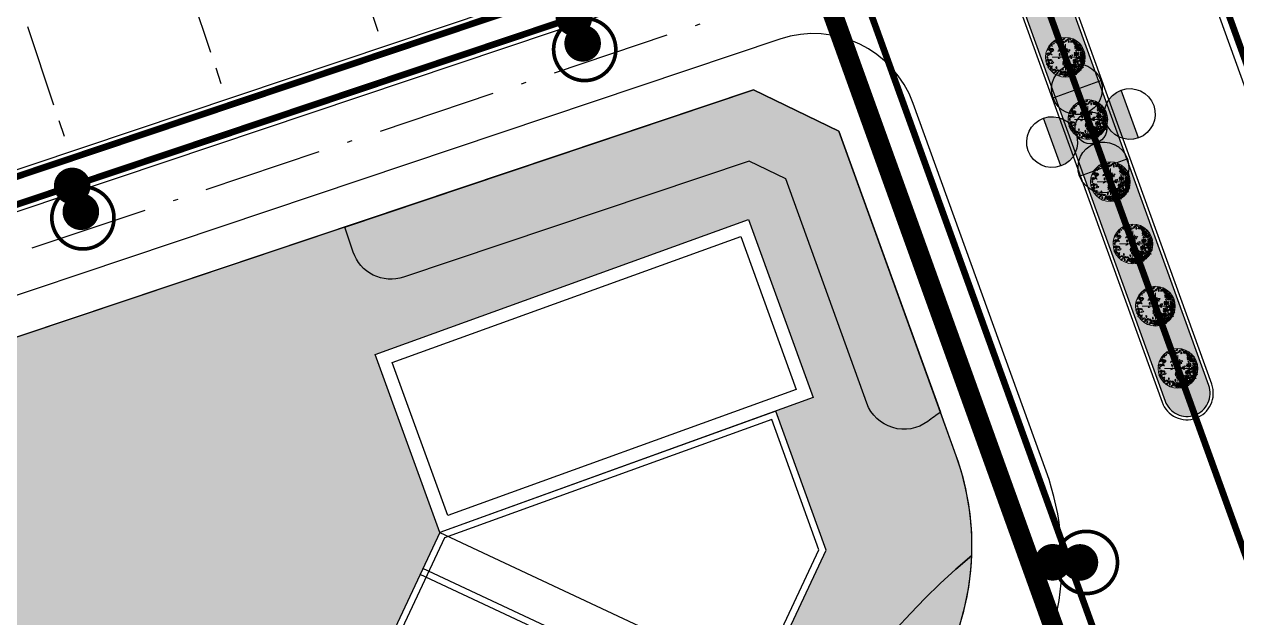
# Model space of a CAD drawing. Header units: metres. Extents: x 566107 to 571261, y 2062953 to 2068466.
# Drawn here: x 568631.7 to 568723.4, y 2066105.4 to 2066150.2 of the extents above; entities that cross this region are included whole.
import ezdxf

# ---------------------------------------------------------------- set-up
doc = ezdxf.new("R2010")
doc.units = ezdxf.units.M
for name, pattern in [('ACAD_ISO10W100', [18.5, 12, -3, 0.5, -3]), ('CENTER', [2, 1.25, -0.25, 0.25, -0.25]), ('HIDDEN', [0.375, 0.25, -0.125])]:
    doc.linetypes.add(name, pattern=pattern)
for name, color, linetype in [('bonen', 34, 'CONTINUOUS'), ('BoThamCo', 94, 'CONTINUOUS'), ('ChiaLo', 128, 'CENTER'), ('Dien', 1, 'CONTINUOUS'), ('Dien CS', 2, 'CONTINUOUS'), ('Dien SH', 6, 'CONTINUOUS'), ('hacth sdd', 8, 'CONTINUOUS'), ('hatchViaHe+LogDg', 129, 'CONTINUOUS'), ('LogDg', 7, 'CONTINUOUS'), ('nha', 20, 'CONTINUOUS'), ('RANHGIOI', 2, 'HIDDEN'), ('TimDg', 222, 'CONTINUOUS'), ('ViaHeS', 32, 'CONTINUOUS')]:
    doc.layers.add(name, color=color, linetype=linetype)
doc.layers.add('DEN CH', color=3, linetype='CONTINUOUS', lineweight=15)
doc.layers.add('ngau', color=98, linetype='CONTINUOUS', lineweight=9)
doc.styles.get("Standard").update_dxf_attribs({"font": 'VHARIALN.TTF'})
doc.linetypes.add('DD0', pattern='A,12.7,-5.08,["0,4kV",Standard,S=2.54,R=0,X=-2.54,Y=-1.27],-9.35', length=27.13)
doc.linetypes.add('DIEN22KV', pattern='A,12.7,-5.08,["22KV",Standard,S=2.54,R=0,X=-2.54,Y=-1.27],-9.08', length=26.86)
doc.linetypes.add('DIENCS_LINE', pattern='A,12.7,-5.08,["CS",Standard,S=2.54,R=0,X=-2.54,Y=-1.27],-6.35', length=24.13)
pattern_1 = [(0, (568575.3249, 2066034.0933), (0.3175, 0.3175), [0.15875, -0.47625]), (90, (568575.4043, 2066034.01393), (-0.3175, 0.3175), [0.15875, -0.47625])]

# ---------------------------------------------------------------- blocks, each defined once
blk = doc.blocks.new('cts09')
at = {"color": 240}
blk.add_wipeout([(-16.833, 51.551), (11.378, 61.754), (16.247, 48.293), (13.426, 47.272), (17.23, 36.755), (11.21, 23.913), (12.115, 23.488), (6.926, 12.418), (6.02, 12.843), (0, 0), (-19.906, -7.2), (-18.885, -10.021), (-65.904, -27.027), (-76.108, 1.185), (-19.7, 21.586), (-11.964, 38.089)], dxfattribs=at).dxf.layer = 'nha'
at = {"layer": 'nha', "color": 240}
for points in [[(11.378, 61.754), (16.247, 48.293), (-11.964, 38.089), (-16.833, 51.551)], [(-19.7, 21.586), (-29.089, 18.191), (-19.906, -7.2), (0, 0), (6.02, 12.843), (6.926, 12.418), (12.115, 23.488), (11.21, 23.913), (17.23, 36.755), (13.426, 47.272), (-11.964, 38.089), (-11.964, 38.089), (-19.7, 21.586)]]:
    blk.add_lwpolyline(points, close=True, dxfattribs=at)
at = {"layer": 'nha', "color": 10, "ltscale": 3}
for points in [[(10.778, 60.474), (14.967, 48.893), (-11.364, 39.37), (-15.553, 50.95)], [(-19.335, 21.187), (-28.449, 17.891), (-19.605, -6.559), (-0.365, 0.4), (5.78, 13.508), (6.685, 13.083), (11.45, 23.248), (10.545, 23.672), (16.689, 36.78), (13.126, 46.632), (-11.6, 37.689)]]:
    blk.add_lwpolyline(points, close=True, dxfattribs=at)
for points in [[(-11.964, 38.089), (12.483, 26.629)], [(-18.427, 24.303), (6.926, 12.418), (12.115, 23.488), (-13.238, 35.373)], [(-18.215, 24.756), (6.685, 13.083), (11.45, 23.248), (-13.45, 34.92)]]:
    blk.add_lwpolyline(points, dxfattribs=at)
blk = doc.blocks.new('ngau')
at = {"layer": 'ngau', "linetype": 'Continuous'}
for p, q in [((0, -1), (0, 1)), ((-1, 0), (1, 0))]:
    blk.add_line(p, q, dxfattribs=at)
blk.add_circle((0, 0), 1.5, dxfattribs=at)
for centre, major_axis, start_param, end_param in [((-1.113, 0.817), (0.0983, 0.0983), 5.687855, 7.236786), ((-1, 0.981), (-0.0983, 0.0983), 0.975466, 2.524397), ((-0.891, 0.909), (0.127, 0.127), 0.403084, 1.927372), ((-0.987, 1.15), (-0.127, 0.127), 1.97388, 3.498168), ((-0.807, 1.097), (-0.0983, 0.0983), 4.117059, 5.665989), ((-0.694, 1.26), (0.0983, 0.0983), 2.546262, 4.095193), ((-0.472, 1.021), (0.118, 0.118), 0.783862, 2.192432), ((-0.636, 1.215), (0.118, 0.118), 3.925455, 5.334025), ((-0.583, 1.239), (-0.0983, 0.0983), 4.117059, 5.665989), ((-0.47, 1.402), (-0.0983, 0.0983), 0.975466, 2.524397), ((-0.502, 0.889), (-0.0983, 0.0983), 4.117059, 5.665989), ((-0.388, 1.052), (0.0983, 0.0983), 2.546262, 4.095193), ((-0.413, 1.017), (0.0983, 0.0983), 5.687855, 7.236786), ((-0.299, 1.18), (-0.0983, 0.0983), 0.975466, 2.524397), ((-0.255, 1.096), (-0.118, 0.118), -0.786934, 0.621636), ((-0.419, 1.29), (-0.118, 0.118), 2.354658, 3.763228), ((-0.367, 1.313), (0.0983, 0.0983), 5.687855, 7.236786), ((-0.253, 1.477), (-0.0983, 0.0983), 0.975466, 2.524397), ((-0.196, 1.092), (-0.0983, 0.0983), 4.117059, 5.665989), ((-0.083, 1.255), (0.0983, 0.0983), 2.546262, 4.095193), ((-0.019, 1.297), (0.118, 0.118), 0.783862, 2.192432), ((-0.183, 1.491), (0.118, 0.118), 3.925455, 5.334025), ((0.13, 1.131), (0.118, 0.118), 0.783862, 2.192432), ((-0.035, 1.325), (0.118, 0.118), 3.925455, 5.334025), ((0.249, 1.246), (0.118, 0.118), 0.783862, 2.192432), ((0.085, 1.439), (0.118, 0.118), 3.925455, 5.334025), ((0.341, 1.191), (-0.0915, 0.0915), 0.066535, 1.675838), ((0.163, 1.176), (0.0915, 0.0915), 4.778924, 6.388227), ((0.282, 1.298), (0.0983, 0.0983), 5.687855, 7.236786), ((0.395, 1.461), (-0.0983, 0.0983), 0.975466, 2.524397), ((0.475, 1.074), (-0.097, 0.097), -1.534523, 0.025999), ((0.469, 1.269), (-0.097, 0.097), 1.607069, 3.167592), ((0.433, 1.15), (-0.0983, 0.0983), 4.117059, 5.665989), ((0.546, 1.314), (-0.0983, 0.0983), 0.975466, 2.524397), ((0.651, 1.277), (0.0915, 0.0915), 1.637331, 3.246634), ((0.472, 1.262), (-0.0915, 0.0915), 3.208127, 4.817431), ((0.726, 1.142), (-0.118, 0.118), -0.786934, 0.621636), ((0.562, 1.336), (-0.118, 0.118), 2.354658, 3.763228), ((0.592, 1.039), (-0.0983, 0.0983), 4.117059, 5.665989), ((0.705, 1.203), (-0.0983, 0.0983), 0.975466, 2.524397), ((0.671, 1.082), (-0.097, 0.097), -1.534523, 0.025999), ((0.665, 1.277), (0.097, 0.097), 3.177866, 4.738388), ((0.744, 0.906), (0.097, 0.097), 0.036273, 1.596796), ((0.738, 1.101), (0.097, 0.097), 3.177866, 4.738388), ((0.702, 0.982), (-0.0983, 0.0983), 4.117059, 5.665989), ((0.815, 1.146), (0.0983, 0.0983), 2.546262, 4.095193), ((0.92, 1.109), (0.0915, 0.0915), 1.637331, 3.246634), ((0.949, 0.891), (0.0915, 0.0915), 1.637331, 3.246634), ((0.741, 1.094), (0.0915, 0.0915), 4.778924, 6.388227), ((1.007, 0.909), (0.127, 0.127), 0.403084, 1.927372), ((0.911, 1.149), (-0.127, 0.127), 1.97388, 3.498168), ((0.77, 0.876), (0.0915, 0.0915), 4.778924, 6.388227), ((0.86, 0.95), (0.118, 0.118), 3.925455, 5.334025), ((1.024, 0.756), (0.118, 0.118), 0.783862, 2.192432), ((0.898, 0.815), (-0.0983, 0.0983), 4.117059, 5.665989), ((1.012, 0.979), (0.0983, 0.0983), 2.546262, 4.095193), ((0.973, 1.024), (0.118, 0.118), 3.925455, 5.334025), ((1.138, 0.83), (0.118, 0.118), 0.783862, 2.192432), ((1.112, 0.721), (0.127, 0.127), 0.083501, 1.607789), ((-1.335, 0.136), (0.118, 0.118), 0.783862, 2.192432), ((-1.499, 0.329), (0.118, 0.118), 3.925455, 5.334025), ((-1.28, 0.017), (0.0915, 0.0915), 1.637331, 3.246634), ((-1.459, 0.002), (-0.0915, 0.0915), 3.208127, 4.817431), ((-1.372, 0.688), (-0.118, 0.118), 2.354658, 3.763228), ((-1.208, 0.494), (-0.118, 0.118), -0.786934, 0.621636), ((-1.176, 0.106), (0.118, 0.118), 0.783862, 2.192432), ((-1.34, 0.299), (0.118, 0.118), 3.925455, 5.334025), ((-1.302, 0.188), (0.0983, 0.0983), 5.687855, 7.236786), ((-1.189, 0.351), (-0.0983, 0.0983), 0.975466, 2.524397), ((-1.283, 0.86), (0.118, 0.118), 3.925455, 5.334025), ((-1.119, 0.666), (0.118, 0.118), 0.783862, 2.192432), ((-1.048, 0.464), (0.118, 0.118), 0.783862, 2.192432), ((-1.213, 0.658), (-0.118, 0.118), 2.354658, 3.763228), ((-1.175, 0.546), (-0.0983, 0.0983), 4.117059, 5.665989), ((-1.062, 0.71), (0.0983, 0.0983), 2.546262, 4.095193), ((-1.143, 0.158), (-0.0983, 0.0983), 4.117059, 5.665989), ((-1.03, 0.321), (0.0983, 0.0983), 2.546262, 4.095193), ((-1.026, 0.382), (0.0915, 0.0915), 1.637331, 3.246634), ((-1.204, 0.366), (-0.0915, 0.0915), 3.208127, 4.817431), ((-0.913, 0.378), (0.118, 0.118), 0.783862, 2.192432), ((-1.078, 0.572), (0.118, 0.118), 3.925455, 5.334025), ((-1.016, 0.517), (0.0983, 0.0983), 5.687855, 7.236786), ((-0.902, 0.68), (-0.0983, 0.0983), 0.975466, 2.524397), ((-0.401, 0.427), (0.118, 0.118), 0.783862, 2.192432), ((-0.565, 0.621), (0.118, 0.118), 3.925455, 5.334025), ((-0.375, -0.13), (0.118, 0.118), 0.783862, 2.192432), ((-0.539, 0.063), (-0.118, 0.118), 2.354658, 3.763228), ((-0.349, 0.22), (-0.0915, 0.0915), 0.066535, 1.675838), ((-0.527, 0.204), (0.0915, 0.0915), 4.778924, 6.388227), ((-0.342, 0.423), (0.0983, 0.0983), 5.687855, 7.236786), ((-0.228, 0.586), (-0.0983, 0.0983), 0.975466, 2.524397), ((-0.026, 0.511), (0.118, 0.118), 3.925455, 5.334025), ((0.138, 0.317), (0.118, 0.118), 0.783862, 2.192432), ((0.005, 0.446), (0.0983, 0.0983), 5.687855, 7.236786), ((0.118, 0.61), (0.0983, 0.0983), 2.546262, 4.095193), ((0.21, 0.597), (0.0915, 0.0915), 1.637331, 3.246634), ((0.224, 0.275), (0.0915, 0.0915), 1.637331, 3.246634), ((0.032, 0.581), (-0.0915, 0.0915), 3.208127, 4.817431), ((0.046, 0.259), (-0.0915, 0.0915), 3.208127, 4.817431), ((0.294, 0.407), (0.127, 0.127), 0.403084, 1.927372), ((0.198, 0.647), (-0.127, 0.127), 1.97388, 3.498168), ((0.298, -0.111), (-0.118, 0.118), -0.786934, 0.621636), ((0.134, 0.082), (-0.118, 0.118), 2.354658, 3.763228), ((0.158, 0.352), (0.0983, 0.0983), 5.687855, 7.236786), ((0.271, 0.515), (-0.0983, 0.0983), 0.975466, 2.524397), ((0.357, -0.116), (0.0983, 0.0983), 5.687855, 7.236786), ((0.47, 0.048), (-0.0983, 0.0983), 0.975466, 2.524397), ((0.506, 0.005), (0.127, 0.127), 0.403084, 1.927372), ((0.41, 0.245), (-0.127, 0.127), 1.97388, 3.498168), ((0.737, 0.14), (0.097, 0.097), 0.036273, 1.596796), ((0.731, 0.335), (-0.097, 0.097), 1.607069, 3.167592), ((0.695, 0.217), (0.0983, 0.0983), 5.687855, 7.236786), ((0.808, 0.38), (-0.0983, 0.0983), 0.975466, 2.524397), ((0.837, 0.074), (0.118, 0.118), 0.783862, 2.192432), ((0.673, 0.268), (0.118, 0.118), 3.925455, 5.334025), ((0.773, 0.688), (0.097, 0.097), 0.036273, 1.596796), ((0.767, 0.883), (0.097, 0.097), 3.177866, 4.738388), ((0.731, 0.764), (-0.0983, 0.0983), 4.117059, 5.665989), ((0.844, 0.928), (0.0983, 0.0983), 2.546262, 4.095193), ((0.873, 0.622), (0.118, 0.118), 0.783862, 2.192432), ((0.709, 0.816), (0.118, 0.118), 3.925455, 5.334025), ((0.924, 0.414), (-0.127, 0.127), -1.167712, 0.356575), ((0.828, 0.655), (0.127, 0.127), 3.544677, 5.068964), ((0.913, 0.343), (-0.0915, 0.0915), 0.066535, 1.675838), ((0.925, 0.161), (0.0915, 0.0915), 1.637331, 3.246634), ((0.734, 0.328), (-0.0915, 0.0915), 3.208127, 4.817431), ((0.824, 0.403), (0.118, 0.118), 3.925455, 5.334025), ((0.988, 0.209), (0.118, 0.118), 0.783862, 2.192432), ((0.746, 0.145), (-0.0915, 0.0915), 3.208127, 4.817431), ((0.961, 0.708), (0.0915, 0.0915), 1.637331, 3.246634), ((0.854, 0.106), (0.0983, 0.0983), 5.687855, 7.236786), ((0.967, 0.269), (0.0983, 0.0983), 2.546262, 4.095193), ((0.933, 0.148), (0.097, 0.097), 0.036273, 1.596796), ((0.927, 0.343), (0.097, 0.097), 3.177866, 4.738388), ((0.782, 0.693), (-0.0915, 0.0915), 3.208127, 4.817431), ((0.89, 0.654), (0.0983, 0.0983), 5.687855, 7.236786), ((1.003, 0.817), (-0.0983, 0.0983), 0.975466, 2.524397), ((0.969, 0.696), (0.097, 0.097), 0.036273, 1.596796), ((0.963, 0.891), (0.097, 0.097), 3.177866, 4.738388), ((1.042, 0.52), (-0.097, 0.097), -1.534523, 0.025999), ((1.036, 0.715), (-0.097, 0.097), 1.607069, 3.167592), ((1, 0.596), (-0.0983, 0.0983), 4.117059, 5.665989), ((1.113, 0.76), (-0.0983, 0.0983), 0.975466, 2.524397), ((0.978, 0.648), (-0.118, 0.118), 2.354658, 3.763228), ((1.142, 0.454), (-0.118, 0.118), -0.786934, 0.621636), ((1.096, 0.98), (0.127, 0.127), 3.225094, 4.749382), ((1.009, -0.096), (-0.118, 0.118), 4.155471, 5.564041), ((1.161, 0.108), (0.118, 0.118), 2.584675, 3.993245), ((1.239, 0.066), (0.097, 0.097), 1.837086, 3.397609), ((1.218, 0.723), (0.0915, 0.0915), 1.637331, 3.246634), ((1.23, 0.54), (-0.0915, 0.0915), 0.066535, 1.675838), ((1.216, 0.138), (-0.0915, 0.0915), -1.274245, 0.335058), ((1.16, 0.308), (-0.0915, 0.0915), 1.867348, 3.476651), ((1.112, 0.204), (0.118, 0.118), 5.726268, 7.134838), ((1.263, 0.408), (-0.118, 0.118), 1.013879, 2.422449), ((1.051, 0.016), (0.097, 0.097), 4.978679, 6.539201), ((1.039, 0.708), (-0.0915, 0.0915), 3.208127, 4.817431), ((1.293, 0.588), (-0.118, 0.118), -0.786934, 0.621636), ((1.129, 0.782), (-0.118, 0.118), 2.354658, 3.763228), ((1.051, 0.525), (0.0915, 0.0915), 4.778924, 6.388227), ((1.159, 0.486), (-0.0983, 0.0983), 4.117059, 5.665989), ((1.272, 0.649), (-0.0983, 0.0983), 0.975466, 2.524397), ((1.238, 0.528), (-0.097, 0.097), -1.534523, 0.025999), ((1.232, 0.723), (-0.097, 0.097), 1.607069, 3.167592), ((1.3, 0.001), (-0.0983, 0.0983), -0.365314, 1.183617), ((1.115, 0.074), (0.0983, 0.0983), 4.347075, 5.896006), ((1.289, -0.109), (-0.0915, 0.0915), -1.274245, 0.335058), ((1.233, 0.062), (0.0915, 0.0915), 3.438144, 5.047447), ((1.331, 0.122), (-0.0983, 0.0983), -0.365314, 1.183617), ((1.341, 0.367), (0.097, 0.097), 1.837086, 3.397609), ((1.146, 0.195), (0.0983, 0.0983), 4.347075, 5.896006), ((1.153, 0.316), (-0.097, 0.097), 3.407882, 4.968405), ((1.394, 0.178), (-0.097, 0.097), 0.26629, 1.826812), ((1.403, 0.301), (0.0983, 0.0983), 1.205483, 2.754413), ((1.277, 0.087), (-0.118, 0.118), 4.155471, 5.564041), ((1.428, 0.291), (0.118, 0.118), 2.584675, 3.993245), ((1.218, 0.375), (-0.0983, 0.0983), 2.776279, 4.32521), ((1.391, 0.191), (-0.0915, 0.0915), -1.274245, 0.335058), ((1.335, 0.362), (-0.0915, 0.0915), 1.867348, 3.476651), ((1.206, 0.127), (0.097, 0.097), 4.978679, 6.539201), ((1.3, 0.378), (-0.0983, 0.0983), 4.117059, 5.665989), ((1.413, 0.542), (0.0983, 0.0983), 2.546262, 4.095193), ((1.213, 0.061), (-0.0915, 0.0915), 3.208127, 4.817431), ((1.303, 0.136), (-0.118, 0.118), 2.354658, 3.763228), ((1.467, -0.058), (-0.118, 0.118), -0.786934, 0.621636), ((1.412, -0.118), (0.097, 0.097), 0.036273, 1.596796), ((-1.47, -0.139), (0.118, 0.118), 3.925455, 5.334025), ((-1.306, -0.333), (0.118, 0.118), 0.783862, 2.192432), ((-1.429, -0.37), (0.118, 0.118), 3.925455, 5.334025), ((-1.265, -0.564), (0.118, 0.118), 0.783862, 2.192432), ((-1.194, -0.558), (0.0915, 0.0915), 1.637331, 3.246634), ((-1.15, -0.795), (0.118, 0.118), 0.783862, 2.192432), ((-1.314, -0.602), (0.118, 0.118), 3.925455, 5.334025), ((-1.147, -0.363), (0.118, 0.118), 0.783862, 2.192432), ((-1.311, -0.169), (0.118, 0.118), 3.925455, 5.334025), ((-1.273, -0.281), (-0.0983, 0.0983), 4.117059, 5.665989), ((-1.16, -0.117), (0.0983, 0.0983), 2.546262, 4.095193), ((-1.373, -0.573), (-0.0915, 0.0915), 3.208127, 4.817431), ((-1.124, -0.445), (-0.0915, 0.0915), 0.066535, 1.675838), ((-1.303, -0.461), (0.0915, 0.0915), 4.778924, 6.388227), ((-0.99, -0.825), (0.118, 0.118), 0.783862, 2.192432), ((-1.155, -0.632), (0.118, 0.118), 3.925455, 5.334025), ((-1.153, -0.77), (0.118, 0.118), 3.925455, 5.334025), ((-0.989, -0.964), (0.118, 0.118), 0.783862, 2.192432), ((-1.114, -0.31), (0.0983, 0.0983), 5.687855, 7.236786), ((-1.001, -0.147), (-0.0983, 0.0983), 0.975466, 2.524397), ((-0.948, -0.535), (0.127, 0.127), 0.403084, 1.927372), ((-1.044, -0.294), (-0.127, 0.127), 1.97388, 3.498168), ((-1.05, -0.886), (-0.118, 0.118), 2.354658, 3.763228), ((-0.886, -1.079), (-0.118, 0.118), -0.786934, 0.621636), ((-0.853, -1.027), (-0.0983, 0.0983), 4.117059, 5.665989), ((-0.74, -0.864), (0.0983, 0.0983), 2.546262, 4.095193), ((-0.592, -0.781), (-0.0915, 0.0915), 0.066535, 1.675838), ((-0.77, -0.796), (0.0915, 0.0915), 4.778924, 6.388227), ((-0.1, -0.896), (-0.0915, 0.0915), 0.066535, 1.675838), ((-0.124, -0.525), (-0.097, 0.097), -1.534523, 0.025999), ((-0.13, -0.33), (-0.097, 0.097), 1.607069, 3.167592), ((-0.279, -0.912), (0.0915, 0.0915), 4.778924, 6.388227), ((-0.166, -0.448), (0.0983, 0.0983), 5.687855, 7.236786), ((-0.053, -0.285), (-0.0983, 0.0983), 0.975466, 2.524397), ((-0.024, -0.591), (0.118, 0.118), 0.783862, 2.192432), ((-0.188, -0.397), (0.118, 0.118), 3.925455, 5.334025), ((-0.09, -0.761), (0.0983, 0.0983), 5.687855, 7.236786), ((0.023, -0.598), (-0.0983, 0.0983), 0.975466, 2.524397), ((0.007, -0.832), (-0.097, 0.097), -1.534523, 0.025999), ((0.001, -0.637), (-0.097, 0.097), 1.607069, 3.167592), ((0.052, -0.322), (-0.0915, 0.0915), 0.066535, 1.675838), ((0.064, -0.504), (-0.0915, 0.0915), 0.066535, 1.675838), ((-0.127, -0.337), (0.0915, 0.0915), 4.778924, 6.388227), ((-0.037, -0.262), (0.118, 0.118), 3.925455, 5.334025), ((0.127, -0.456), (0.118, 0.118), 0.783862, 2.192432), ((-0.115, -0.52), (-0.0915, 0.0915), 3.208127, 4.817431), ((0.072, -0.517), (0.097, 0.097), 0.036273, 1.596796), ((0.066, -0.322), (0.097, 0.097), 3.177866, 4.738388), ((0.195, -0.811), (-0.0915, 0.0915), 0.066535, 1.675838), ((0.094, -0.569), (0.118, 0.118), 3.925455, 5.334025), ((0.258, -0.763), (0.118, 0.118), 0.783862, 2.192432), ((0.016, -0.826), (-0.0915, 0.0915), 3.208127, 4.817431), ((0.254, -0.975), (-0.0915, 0.0915), 0.066535, 1.675838), ((0.075, -0.99), (0.0915, 0.0915), 4.778924, 6.388227), ((0.309, -1.027), (0.097, 0.097), 0.036273, 1.596796), ((0.35, -0.319), (0.0915, 0.0915), 1.637331, 3.246634), ((0.267, -0.95), (-0.0983, 0.0983), 4.117059, 5.665989), ((0.38, -0.787), (0.0983, 0.0983), 2.546262, 4.095193), ((0.171, -0.334), (0.0915, 0.0915), 4.778924, 6.388227), ((0.356, -0.616), (-0.0983, 0.0983), 4.117059, 5.665989), ((0.47, -0.453), (-0.0983, 0.0983), 0.975466, 2.524397), ((0.485, -0.824), (-0.0915, 0.0915), 0.066535, 1.675838), ((0.306, -0.839), (0.0915, 0.0915), 4.778924, 6.388227), ((0.56, -0.958), (0.118, 0.118), 0.783862, 2.192432), ((0.396, -0.764), (0.118, 0.118), 3.925455, 5.334025), ((0.426, -1.061), (-0.0983, 0.0983), 4.117059, 5.665989), ((0.505, -1.018), (0.097, 0.097), 0.036273, 1.596796), ((0.593, -0.761), (0.097, 0.097), 0.036273, 1.596796), ((0.587, -0.566), (0.097, 0.097), 3.177866, 4.738388), ((0.551, -0.684), (-0.0983, 0.0983), 4.117059, 5.665989), ((0.664, -0.521), (0.0983, 0.0983), 2.546262, 4.095193), ((0.693, -0.826), (-0.118, 0.118), -0.786934, 0.621636), ((0.529, -0.633), (-0.118, 0.118), 2.354658, 3.763228), ((0.656, -0.393), (0.097, 0.097), 0.036273, 1.596796), ((0.65, -0.198), (0.097, 0.097), 3.177866, 4.738388), ((0.614, -0.317), (-0.0983, 0.0983), 4.117059, 5.665989), ((0.728, -0.153), (-0.0983, 0.0983), 0.975466, 2.524397), ((0.592, -0.265), (0.118, 0.118), 3.925455, 5.334025), ((0.756, -0.459), (0.118, 0.118), 0.783862, 2.192432), ((0.774, -0.911), (-0.118, 0.118), -0.786934, 0.621636), ((0.61, -0.717), (-0.118, 0.118), 2.354658, 3.763228), ((0.769, -0.557), (0.0915, 0.0915), 1.637331, 3.246634), ((0.781, -0.74), (0.0915, 0.0915), 1.637331, 3.246634), ((0.59, -0.573), (-0.0915, 0.0915), 3.208127, 4.817431), ((0.68, -0.498), (0.118, 0.118), 3.925455, 5.334025), ((0.844, -0.692), (-0.118, 0.118), -0.786934, 0.621636), ((0.602, -0.755), (0.0915, 0.0915), 4.778924, 6.388227), ((0.71, -0.795), (-0.0983, 0.0983), 4.117059, 5.665989), ((0.823, -0.632), (-0.0983, 0.0983), 0.975466, 2.524397), ((0.789, -0.752), (0.097, 0.097), 0.036273, 1.596796), ((0.783, -0.557), (-0.097, 0.097), 1.607069, 3.167592), ((0.717, -1.031), (-0.0983, 0.0983), 4.117059, 5.665989), ((0.831, -0.868), (0.0983, 0.0983), 2.546262, 4.095193), ((0.832, -0.19), (0.0915, 0.0915), 1.637331, 3.246634), ((0.844, -0.372), (-0.0915, 0.0915), 0.066535, 1.675838), ((0.653, -0.205), (0.0915, 0.0915), 4.778924, 6.388227), ((0.743, -0.131), (-0.118, 0.118), 2.354658, 3.763228), ((0.908, -0.324), (0.118, 0.118), 0.783862, 2.192432), ((0.665, -0.388), (0.0915, 0.0915), 4.778924, 6.388227), ((0.773, -0.427), (0.0983, 0.0983), 5.687855, 7.236786), ((0.886, -0.264), (-0.0983, 0.0983), 0.975466, 2.524397), ((0.852, -0.385), (-0.097, 0.097), -1.534523, 0.025999), ((0.846, -0.19), (-0.097, 0.097), 1.607069, 3.167592), ((0.779, -0.76), (0.0983, 0.0983), 5.687855, 7.236786), ((0.893, -0.597), (-0.0983, 0.0983), 0.975466, 2.524397), ((0.9, -0.169), (0.097, 0.097), 0.036273, 1.596796), ((0.894, 0.026), (0.097, 0.097), 3.177866, 4.738388), ((0.911, -1.047), (0.097, 0.097), 0.036273, 1.596796), ((1.002, -0.795), (0.118, 0.118), 0.783862, 2.192432), ((0.838, -0.601), (0.118, 0.118), 3.925455, 5.334025), ((0.869, -0.971), (-0.0983, 0.0983), 4.117059, 5.665989), ((0.982, -0.808), (-0.0983, 0.0983), 0.975466, 2.524397), ((0.877, -1.061), (0.0983, 0.0983), 5.687855, 7.236786), ((1.043, -0.403), (0.118, 0.118), 0.783862, 2.192432), ((0.879, -0.209), (0.118, 0.118), 3.925455, 5.334025), ((1.029, -0.444), (-0.0915, 0.0915), 0.066535, 1.675838), ((1.069, -0.96), (0.118, 0.118), 0.783862, 2.192432), ((0.905, -0.766), (-0.118, 0.118), 2.354658, 3.763228), ((0.85, -0.46), (-0.0915, 0.0915), 3.208127, 4.817431), ((1.087, -0.844), (0.0915, 0.0915), 1.637331, 3.246634), ((1.095, -0.61), (-0.0915, 0.0915), 0.066535, 1.675838), ((0.908, -0.86), (-0.0915, 0.0915), 3.208127, 4.817431), ((1.113, -0.162), (-0.0915, 0.0915), -1.274245, 0.335058), ((1.058, 0.008), (0.0915, 0.0915), 3.438144, 5.047447), ((0.916, -0.625), (0.0915, 0.0915), 4.778924, 6.388227), ((0.998, -0.785), (-0.118, 0.118), 2.354658, 3.763228), ((1.162, -0.979), (-0.118, 0.118), -0.786934, 0.621636), ((1.107, -1.039), (-0.097, 0.097), -1.534523, 0.025999), ((1.148, -0.761), (-0.0915, 0.0915), -1.274245, 0.335058), ((1.093, -0.591), (-0.0915, 0.0915), 1.867348, 3.476651), ((1.044, -0.695), (0.118, 0.118), 5.726268, 7.134838), ((1.196, -0.491), (-0.118, 0.118), 1.013879, 2.422449), ((1.229, -0.179), (0.0983, 0.0983), 1.205483, 2.754413), ((1.102, -0.407), (0.0983, 0.0983), 5.687855, 7.236786), ((1.215, -0.244), (-0.0983, 0.0983), 0.975466, 2.524397), ((1.044, -0.106), (0.0983, 0.0983), 4.347075, 5.896006), ((1.264, -0.778), (-0.0983, 0.0983), -0.365314, 1.183617), ((1.274, -0.532), (0.097, 0.097), 1.837086, 3.397609), ((1.251, -0.461), (-0.0915, 0.0915), -1.274245, 0.335058), ((1.195, -0.291), (-0.0915, 0.0915), 1.867348, 3.476651), ((1.292, -0.123), (0.097, 0.097), 1.837086, 3.397609), ((1.146, -0.395), (-0.118, 0.118), 4.155471, 5.564041), ((1.298, -0.191), (0.118, 0.118), 2.584675, 3.993245), ((1.079, -0.705), (-0.0983, 0.0983), 2.776279, 4.32521), ((1.085, -0.583), (-0.097, 0.097), 3.407882, 4.968405), ((1.175, -0.213), (-0.118, 0.118), 4.155471, 5.564041), ((1.326, -0.009), (-0.118, 0.118), 1.013879, 2.422449), ((1.327, -0.722), (-0.097, 0.097), 0.26629, 1.826812), ((1.103, -0.173), (0.097, 0.097), 4.978679, 6.539201), ((1.335, -0.598), (0.0983, 0.0983), 1.205483, 2.754413), ((1.21, -0.812), (-0.118, 0.118), 4.155471, 5.564041), ((1.361, -0.608), (0.118, 0.118), 2.584675, 3.993245), ((1.15, -0.525), (0.0983, 0.0983), 4.347075, 5.896006), ((1.324, -0.708), (0.0915, 0.0915), 0.296551, 1.905854), ((1.268, -0.537), (0.0915, 0.0915), 3.438144, 5.047447), ((1.366, -0.477), (0.0983, 0.0983), 1.205483, 2.754413), ((1.138, -0.772), (0.097, 0.097), 4.978679, 6.539201), ((1.376, -0.232), (-0.097, 0.097), 0.26629, 1.826812), ((1.181, -0.404), (0.0983, 0.0983), 4.347075, 5.896006), ((1.188, -0.283), (0.097, 0.097), 4.978679, 6.539201), ((1.429, -0.421), (0.097, 0.097), 1.837086, 3.397609), ((1.438, -0.297), (0.0983, 0.0983), 1.205483, 2.754413), ((1.312, -0.512), (0.118, 0.118), 5.726268, 7.134838), ((1.463, -0.308), (-0.118, 0.118), 1.013879, 2.422449), ((1.225, -0.122), (0.0915, 0.0915), 4.778924, 6.388227), ((1.333, -0.161), (-0.0983, 0.0983), 4.117059, 5.665989), ((1.446, 0.002), (-0.0983, 0.0983), 0.975466, 2.524397), ((1.253, -0.224), (0.0983, 0.0983), 4.347075, 5.896006), ((1.426, -0.408), (-0.0915, 0.0915), -1.274245, 0.335058), ((1.37, -0.237), (-0.0915, 0.0915), 1.867348, 3.476651), ((1.241, -0.472), (0.097, 0.097), 4.978679, 6.539201), ((1.406, 0.076), (0.097, 0.097), 3.177866, 4.738388), ((-0.737, -1.245), (-0.118, 0.118), -0.786934, 0.621636), ((-0.902, -1.051), (-0.118, 0.118), 2.354658, 3.763228), ((-0.782, -0.937), (0.118, 0.118), 3.925455, 5.334025), ((-0.618, -1.131), (0.118, 0.118), 0.783862, 2.192432), ((-0.526, -1.185), (0.0915, 0.0915), 1.637331, 3.246634), ((-0.704, -1.201), (-0.0915, 0.0915), 3.208127, 4.817431), ((-0.585, -1.079), (-0.0983, 0.0983), 4.117059, 5.665989), ((-0.472, -0.915), (0.0983, 0.0983), 2.546262, 4.095193), ((-0.353, -1.415), (0.118, 0.118), 0.783862, 2.192432), ((-0.518, -1.221), (-0.118, 0.118), 2.354658, 3.763228), ((-0.425, -1.108), (0.0983, 0.0983), 5.687855, 7.236786), ((-0.312, -0.945), (-0.0983, 0.0983), 0.975466, 2.524397), ((-0.251, -1.243), (0.118, 0.118), 0.783862, 2.192432), ((-0.415, -1.049), (0.118, 0.118), 3.925455, 5.334025), ((-0.321, -1.362), (0.0983, 0.0983), 5.687855, 7.236786), ((-0.207, -1.199), (-0.0983, 0.0983), 0.975466, 2.524397), ((-0.29, -1.053), (0.118, 0.118), 3.925455, 5.334025), ((-0.126, -1.247), (0.118, 0.118), 0.783862, 2.192432), ((-0.082, -1.4), (0.097, 0.097), 0.036273, 1.596796), ((-0.088, -1.205), (0.097, 0.097), 3.177866, 4.738388), ((-0.124, -1.323), (-0.0983, 0.0983), 4.117059, 5.665989), ((-0.011, -1.16), (-0.0983, 0.0983), 0.975466, 2.524397), ((0.018, -1.465), (-0.118, 0.118), -0.786934, 0.621636), ((-0.146, -1.272), (-0.118, 0.118), 2.354658, 3.763228), ((-0.093, -1.194), (-0.0983, 0.0983), 4.117059, 5.665989), ((0.02, -1.031), (0.0983, 0.0983), 2.546262, 4.095193), ((0.094, -1.196), (0.0915, 0.0915), 1.637331, 3.246634), ((0.106, -1.379), (-0.0915, 0.0915), 0.066535, 1.675838), ((-0.085, -1.212), (-0.0915, 0.0915), 3.208127, 4.817431), ((0.005, -1.137), (-0.118, 0.118), 2.354658, 3.763228), ((0.169, -1.331), (-0.118, 0.118), -0.786934, 0.621636), ((-0.073, -1.394), (0.0915, 0.0915), 4.778924, 6.388227), ((0.035, -1.434), (-0.0983, 0.0983), 4.117059, 5.665989), ((0.148, -1.271), (-0.0983, 0.0983), 0.975466, 2.524397), ((0.114, -1.391), (0.097, 0.097), 0.036273, 1.596796), ((0.108, -1.196), (0.097, 0.097), 3.177866, 4.738388), ((0.066, -1.224), (-0.0983, 0.0983), 4.117059, 5.665989), ((0.18, -1.061), (0.0983, 0.0983), 2.546262, 4.095193), ((0.171, -1.478), (0.0983, 0.0983), 5.687855, 7.236786), ((0.284, -1.315), (0.0983, 0.0983), 2.546262, 4.095193), ((0.302, -0.832), (0.097, 0.097), 3.177866, 4.738388), ((0.409, -1.093), (0.118, 0.118), 0.783862, 2.192432), ((0.245, -0.899), (0.118, 0.118), 3.925455, 5.334025), ((0.395, -1.246), (-0.0915, 0.0915), 0.066535, 1.675838), ((0.216, -1.261), (0.0915, 0.0915), 4.778924, 6.388227), ((0.455, -1.415), (0.102, 0.102), 1.007363, 2.527116), ((0.325, -1.227), (-0.0983, 0.0983), 4.117059, 5.665989), ((0.438, -1.064), (-0.0983, 0.0983), 0.975466, 2.524397), ((0.281, -1.299), (0.102, 0.102), 4.148956, 5.668709), ((0.497, -1.006), (0.0915, 0.0915), 1.637331, 3.246634), ((0.318, -1.022), (-0.0915, 0.0915), 3.208127, 4.817431), ((0.532, -1.36), (0.0915, 0.0915), 1.637331, 3.246634), ((0.539, -0.898), (-0.0983, 0.0983), 0.975466, 2.524397), ((0.499, -0.824), (0.097, 0.097), 3.177866, 4.738388), ((0.353, -1.375), (-0.0915, 0.0915), 3.208127, 4.817431), ((0.578, -1.297), (-0.097, 0.097), -1.534523, 0.025999), ((0.572, -1.103), (-0.097, 0.097), 1.607069, 3.167592), ((0.536, -1.221), (0.0983, 0.0983), 5.687855, 7.236786), ((0.649, -1.058), (-0.0983, 0.0983), 0.975466, 2.524397), ((0.678, -1.363), (0.118, 0.118), 0.783862, 2.192432), ((0.514, -1.169), (0.118, 0.118), 3.925455, 5.334025), ((0.52, -0.89), (0.118, 0.118), 3.925455, 5.334025), ((0.685, -1.083), (0.118, 0.118), 0.783862, 2.192432), ((0.754, -1.094), (-0.0915, 0.0915), 0.066535, 1.675838), ((0.766, -1.277), (0.0915, 0.0915), 1.637331, 3.246634), ((0.575, -1.11), (-0.0915, 0.0915), 3.208127, 4.817431), ((0.829, -1.229), (0.118, 0.118), 0.783862, 2.192432), ((0.665, -1.035), (0.118, 0.118), 3.925455, 5.334025), ((0.587, -1.292), (-0.0915, 0.0915), 3.208127, 4.817431), ((0.695, -1.332), (-0.0983, 0.0983), 4.117059, 5.665989), ((0.808, -1.168), (0.0983, 0.0983), 2.546262, 4.095193), ((0.774, -1.289), (0.097, 0.097), 0.036273, 1.596796), ((0.768, -1.094), (0.097, 0.097), 3.177866, 4.738388), ((0.844, -1.113), (0.118, 0.118), 0.783862, 2.192432), ((0.68, -0.919), (0.118, 0.118), 3.925455, 5.334025), ((0.905, -0.853), (0.097, 0.097), 3.177866, 4.738388), ((0.815, -1.006), (-0.118, 0.118), 2.354658, 3.763228), ((0.979, -1.199), (0.118, 0.118), 0.783862, 2.192432), ((1.011, -1.113), (-0.118, 0.118), -0.786934, 0.621636), ((0.847, -0.919), (-0.118, 0.118), 2.354658, 3.763228), ((0.99, -0.898), (-0.0983, 0.0983), 0.975466, 2.524397), ((1.099, -1.027), (-0.0915, 0.0915), 0.066535, 1.675838), ((0.92, -1.042), (0.0915, 0.0915), 4.778924, 6.388227), ((1.101, -0.844), (-0.097, 0.097), 1.607069, 3.167592)]:
    blk.add_ellipse(centre, major_axis=major_axis, ratio=1, start_param=start_param, end_param=end_param, dxfattribs=at)
blk = doc.blocks.new('*E27')
at = {"layer": 'DEN CH'}
h = blk.add_hatch(color=256, dxfattribs=at)
h.paths.add_polyline_path([(2380624.58, -1351125.02, -0.000003), (2380624.58, -1351125.02, 0.390931), (2380623.09, -1351126.4, -0.012519), (2380623.08, -1351126.52, 0.414211), (2380624.58, -1351128.02, -0.000003), (2380624.58, -1351128.02, 0.414211), (2380626.08, -1351126.52, 0.414211)])
h.paths.add_polyline_path([(2380628.48, -1351124.12, 0.414214), (2380626.08, -1351126.52, 0.414214), (2380628.48, -1351128.92)])
h.paths.add_polyline_path([(2380626.98, -1351122.62), (2380622.18, -1351122.62, 0.414212), (2380624.58, -1351125.02, -0.000004), (2380624.58, -1351125.02, 0.414212)])
h.paths.add_polyline_path([(2380623.08, -1351126.52, -0.020036), (2380623.09, -1351126.4, 0.003757), (2380623.09, -1351126.36, 0.414214), (2380620.69, -1351123.96), (2380620.69, -1351128.76, 0.395271)])
h.paths.add_polyline_path([(2380624.58, -1351128.02, -0.000004), (2380624.58, -1351128.02, 0.414212), (2380622.18, -1351130.42), (2380626.98, -1351130.42, 0.414212)])
blk = doc.blocks.new('den chum')
at = {"layer": 'Dien CS', "color": 11}
for p, q in [((-1.92, 3.12), (1.92, 3.12)), ((-3.116, 2.045), (-3.116, -1.795)), ((3.12, 1.92), (3.12, -1.92)), ((-1.92, -3.12), (1.92, -3.12))]:
    blk.add_line(p, q, dxfattribs=at)
for centre, major_axis in [((0, 3.12), (1.358, 1.358)), ((-3.116, 0.125), (1.358, 1.358)), ((3.12, 0), (1.358, 1.358)), ((0, 0), (0.849, 0.849)), ((0, -3.12), (1.358, 1.358))]:
    blk.add_ellipse(centre, major_axis=major_axis, ratio=1, start_param=5.497787, end_param=11.780972, dxfattribs=at)
at = {"layer": 'Dien CS', "xscale": 0.7999999998137355, "yscale": 0.8000000002793968, "zscale": 0.8}
blk.add_blockref('*E27', (-1904499.666, 1080901.213), dxfattribs=at)
blk = doc.blocks.new('CS01')
at = {"layer": 'Dien CS', "color": 7, "linetype": 'Continuous', "ltscale": 20}
for points, const_width in [([(0.511, 0.465, -1), (-0.511, -0.465, -1)], 1.383), ([(1.738, -0.965, -1), (-1.738, -4.13, -1)], 0.277), ([(0.511, -1.592, -1), (-0.511, -2.523, -1)], 1.383)]:
    blk.add_lwpolyline(points, format="xyb", close=True, dxfattribs=dict(at, const_width=const_width))
blk = doc.blocks.new('cs12')
at = {"layer": 'Dien CS', "color": 7, "linetype": 'Continuous', "ltscale": 20}
for points, const_width in [([(1.738, 0.965, 1), (-1.738, 4.13, 1)], 0.277), ([(0.511, 1.592, 1), (-0.511, 2.523, 1)], 1.383), ([(0.511, 0.465, -1), (-0.511, -0.465, -1)], 1.383)]:
    blk.add_lwpolyline(points, format="xyb", close=True, dxfattribs=dict(at, const_width=const_width))

msp = doc.modelspace()

# ---------------------------------------------------------------- hatches: boundary and pattern name
at = {"layer": 'hacth sdd'}
h = msp.add_hatch(dxfattribs=at)
h.set_pattern_fill('CROSS', color=64, scale=0.05, style=0)
h.set_pattern_definition([(0, (568693.15553, 2066120.5945), (0.3175, 0.3175), [0.15875, -0.47625]), (90, (568693.2349, 2066120.51514), (-0.3175, 0.3175), [0.15875, -0.47625])])
edge = h.paths.add_edge_path()
edge.add_arc((568719.611, 2066122.343), 1.75, 199.88428, 289.88428)
edge.add_arc((568719.611, 2066122.343), 1.75, 289.88428, 379.88428)
edge.add_line((568721.257, 2066122.938), (568696.549, 2066191.25))
edge.add_arc((568694.904, 2066190.654), 1.75, 19.88428, 109.88428)
edge.add_arc((568694.904, 2066190.654), 1.75, 109.88428, 199.88428)
edge.add_line((568693.258, 2066190.059), (568717.965, 2066121.747))
h = msp.add_hatch(dxfattribs=at)
h.set_pattern_fill('CROSS', color=64, scale=0.05, style=0)
h.set_pattern_definition(pattern_1)
edge = h.paths.add_edge_path()
edge.add_line((568689.293, 2066138.543), (568686.521, 2066139.882))
edge.add_line((568686.521, 2066139.882), (568660.411, 2066131.12))
edge.add_arc((568659.457, 2066133.964), 3, 198.5515, 288.5515, ccw=False)
edge.add_line((568656.612, 2066133.01), (568655.976, 2066134.906))
edge.add_line((568655.976, 2066134.906), (568686.862, 2066145.271))
edge.add_line((568686.862, 2066145.271), (568693.302, 2066142.16))
edge.add_line((568693.302, 2066142.16), (568700.987, 2066120.912))
edge.add_arc((568739.443, 2066067.274), 66, 125.63869, 126.66413)
edge.add_arc((568698.242, 2066122.622), 3, 199.88428, 306.66413, ccw=False)
edge.add_line((568695.421, 2066121.602), (568689.293, 2066138.543))
h = msp.add_hatch(dxfattribs=at)
h.set_pattern_fill('CROSS', color=64, scale=0.05, style=0)
h.set_pattern_definition(pattern_1)
edge = h.paths.add_edge_path()
edge.add_arc((568683.368, 2066110.823), 20, 322.16609, 357.91161)
edge.add_arc((568739.443, 2066067.274), 56, 130.12355, 181.83239)
edge.add_arc((568669.568, 2066079.859), 20, 314.04433, 348.17607)
edge.add_arc((568669.568, 2066079.859), 20, 348.17607, 349.38026)
edge.add_arc((568669.568, 2066079.859), 20, 349.38026, 349.78984)
edge.add_arc((568739.443, 2066067.274), 51, 142.16609, 169.78984, ccw=False)
at = {"layer": 'hatchViaHe+LogDg'}
h = msp.add_hatch(dxfattribs=at)
h.set_pattern_fill('PHANTSQR', color=256, angle=322, style=0, pattern_type=2)
h.set_pattern_definition([(322, (568580.7871, 2066041.3295), (0.6156615, 0.788011), [0.18, -0.15, 0.18, -0.15, 0.18, -0.16]), (52, (568581.5613, 2066040.8261), (-0.788011, 0.6156615), [0.18, -0.15, 0.18, -0.15, 0.18, -0.16])])
edge = h.paths.add_edge_path()
edge.add_line((568702.176, 2066117.626), (568700.987, 2066120.912))
edge.add_arc((568739.443, 2066067.274), 66, 125.63869, 126.66411)
edge.add_arc((568698.242, 2066122.622), 3, 199.88428, 306.66453, ccw=False)
edge.add_line((568695.421, 2066121.602), (568689.293, 2066138.543))
edge.add_line((568689.293, 2066138.543), (568686.521, 2066139.882))
edge.add_line((568686.521, 2066139.882), (568660.411, 2066131.12))
edge.add_arc((568659.457, 2066133.964), 3, 198.5515, 288.5515, ccw=False)
edge.add_line((568656.612, 2066133.01), (568655.976, 2066134.906))
edge.add_line((568655.976, 2066134.906), (568599.094, 2066115.816))
edge.add_line((568599.094, 2066115.816), (568599.73, 2066113.92))
edge.add_arc((568596.886, 2066112.966), 3, -71.4485, 18.5515, ccw=False)
edge.add_line((568597.841, 2066110.122), (568583.288, 2066105.238))
edge.add_line((568583.288, 2066105.238), (568580.724, 2066100.083))
edge.add_line((568580.724, 2066100.083), (568599.791, 2066043.268))
edge.add_line((568599.791, 2066043.268), (568603.589, 2066041.379))
edge.add_line((568603.589, 2066041.379), (568620.476, 2066047.046))
edge.add_arc((568621.431, 2066044.202), 3, 18.5515, 108.5515, ccw=False)
edge.add_line((568624.275, 2066045.156), (568624.911, 2066043.26))
edge.add_line((568624.911, 2066043.26), (568634.392, 2066046.442))
edge.add_line((568634.392, 2066046.442), (568633.755, 2066048.338))
edge.add_arc((568636.599, 2066049.292), 3, 108.5515, 198.5515, ccw=False)
edge.add_line((568635.645, 2066052.136), (568645.41, 2066055.414))
edge.add_arc((568334.571, 2066981.647), 977, 288.5515, 290.060335)
edge.add_arc((568670.72, 2066061.101), 3, 5.13174, 110.06071, ccw=False)
edge.add_arc((568739.443, 2066067.274), 66, 185.13214, 186.22887)
edge.add_arc((568334.571, 2066981.647), 982, 290.211161, 290.312159)
edge.add_arc((568334.571, 2066981.647), 982, 290.312159, 290.379079)
edge.add_arc((568669.568, 2066079.859), 20, 290.37908, 314.04433)
edge.add_arc((568739.443, 2066067.274), 56, 130.12355, 181.83239, ccw=False)
edge.add_arc((568683.368, 2066110.823), 20, 357.91161, 360)
edge.add_arc((568683.368, 2066110.823), 20, 360, 379.88428)

# ---------------------------------------------------------------- linework, layer by layer
at = {"layer": 'bonen'}
msp.add_lwpolyline([(568683.472, 2066065.483, -0.22953), (568703.355, 2066110.094, 0.009113), (568703.368, 2066110.823, 0.08698), (568702.176, 2066117.626), (568700.987, 2066120.912, 0.004474), (568700.033, 2066120.216, -0.50284), (568695.421, 2066121.602), (568689.293, 2066138.543), (568686.521, 2066139.882), (568660.411, 2066131.12, -0.414214), (568656.612, 2066133.01), (568655.976, 2066134.906), (568599.094, 2066115.816), (568599.73, 2066113.92, -0.414214), (568597.841, 2066110.122), (568583.288, 2066105.238)], format="xyb", dxfattribs=at)
at = {"layer": 'BoThamCo'}
for points in [[(568717.965, 2066121.747, 0.414214), (568720.206, 2066120.697, 0.414214), (568721.257, 2066122.938), (568696.549, 2066191.25, 0.414214), (568694.308, 2066192.3, 0.414214), (568693.258, 2066190.059)], [(568689.293, 2066138.543), (568686.521, 2066139.882), (568660.411, 2066131.12, -0.414214), (568656.612, 2066133.01), (568655.976, 2066134.906), (568686.862, 2066145.271), (568693.302, 2066142.16), (568700.987, 2066120.912, 0.004474), (568700.033, 2066120.216, -0.502837), (568695.421, 2066121.602)], [(568699.164, 2066098.556, 0.157246), (568703.355, 2066110.094, 0.22953), (568683.472, 2066065.483, 0.150039), (568689.143, 2066075.761, 0.005254), (568689.225, 2066076.173, 0.001787), (568689.251, 2066076.314, -0.121118)]]:
    msp.add_lwpolyline(points, format="xyb", close=True, dxfattribs=at)
at = {"layer": 'ChiaLo', "ltscale": 5}
for points in [[(568646.14, 2066186.455), (568658.866, 2066148.533)], [(568634.289, 2066182.478), (568647.015, 2066144.556)], [(568622.439, 2066178.501), (568635.165, 2066140.579)]]:
    msp.add_lwpolyline(points, dxfattribs=at)
at = {"layer": 'LogDg'}
for points in [[(568747.017, 2066111.632, -0.269945), (568731.576, 2066124.544), (568720.48, 2066155.221, -0.362457), (568723.98, 2066164.857), (568817.165, 2066219.072, -0.414384), (568833.576, 2066214.728), (568839.703, 2066204.183, 0.414214), (568850.639, 2066201.285), (568948.074, 2066257.896, -0.432664), (568959.248, 2066254.557), (568976.279, 2066220.505, -0.396001), (568973.143, 2066210.009), (568830.92, 2066127.374, -0.012999), (568785.852, 2066102.733, -0.278117), (568765.248, 2066104.14, 0.110848), (568747.017, 2066111.632)], [(568717.73, 2066121.662, 0.414214), (568720.291, 2066120.462), (568720.291, 2066120.462, 0.414214), (568721.492, 2066123.023), (568696.784, 2066191.335, 0.414214), (568694.223, 2066192.535), (568694.223, 2066192.535, 0.414214), (568693.023, 2066189.974), (568717.73, 2066121.662)]]:
    msp.add_lwpolyline(points, format="xyb", dxfattribs=at)
at = {"layer": 'RANHGIOI', "color": 1, "ltscale": 9, "const_width": 0.5}
msp.add_lwpolyline([(568198.209, 2065900.061), (568647.001, 2066050.673, 0.050684), (568827.906, 2066132.562), (568998.799, 2066231.855), (569157.481, 2066320.398, 0.006594), (569132.774, 2066366.646), (569000.559, 2066606.466), (568982.152, 2066596.774), (568641.488, 2066448.283), (568640.642, 2066447.92, -0.005137), (568606.738, 2066433.79), (568320.264, 2066354.564, -0.020567)], format="xyb", dxfattribs=at)
at = {"layer": 'TimDg', "linetype": 'ACAD_ISO10W100', "ltscale": 0.75}
for points in [[(569091.243, 2064877.603), (569098.083, 2065004.259, 0.115576), (569076.661, 2065124.595), (568731.759, 2066088.757), (568594.342, 2066468.69), (568350.743, 2067214.647), (568115.139, 2067803.004)], [(569579.458, 2066552.489), (569316.691, 2066388.631, -0.012156), (569316.482, 2066388.507), (569007.707, 2066216.212), (568836.949, 2066116.999, -0.050684), (568652.728, 2066033.609), (568203.78, 2065882.944), (567811.807, 2065759.32)]]:
    msp.add_lwpolyline(points, format="xyb", dxfattribs=at)
msp.add_lwpolyline([(568706.63, 2066158.234), (568355.392, 2066040.36)], dxfattribs=at)

# ---------------------------------------------------------------- block references
at = {"layer": 'Dien CS', "linetype": 'DIENCS_LINE', "ltscale": 0.5}
for name, p, rotation in [('cs12', (568673.293, 2066150.738), 198.5514997310871), ('den chum', (568712.362, 2066142.385, 0), 109.8842788526619), ('CS01', (568709.468, 2066109.571, 0), 89.73147185727908)]:
    msp.add_blockref(name, p, dxfattribs=dict(at, rotation=rotation))
at = {"layer": 'ngau'}
for p in [(568710.428, 2066147.733), (568712.128, 2066143.031), (568713.829, 2066138.329), (568715.53, 2066133.627), (568717.23, 2066128.925), (568718.931, 2066124.223)]:
    msp.add_blockref('ngau', p, dxfattribs=at)

# ---------------------------------------------------------------- next in the draw order: block references
at = {"layer": 'nha', "color": 240}
msp.add_blockref('cts09', (568675.112, 2066073.728), dxfattribs=at)

# ---------------------------------------------------------------- next in the draw order: linework, layer by layer
at = {"layer": 'Dien', "color": 10, "linetype": 'DIEN22KV', "const_width": 1.5}
msp.add_lwpolyline([(568591.513, 2066432.412), (568800.035, 2065853.36)], dxfattribs=at)
at = {"layer": 'Dien CS', "color": 11, "linetype": 'DIENCS_LINE', "ltscale": 0.5, "const_width": 0.5}
for points in [[(568826.663, 2065861.161), (568743.71, 2066093.053), (568606.358, 2066472.81), (568592.41, 2066515.519)], [(568814.454, 2065857.584), (568731.759, 2066088.755), (568594.347, 2066468.678), (568580.338, 2066511.577)], [(568802.246, 2065854.007), (568719.809, 2066084.456), (568582.336, 2066464.546), (568568.265, 2066507.635)]]:
    msp.add_lwpolyline(points, dxfattribs=at)
for points in [[(569110.023, 2066392.972), (568941.837, 2066299.125), (568708.702, 2066163.489, -0.050829), (568701.313, 2066160.141), (568350.96, 2066042.565)], [(568845.11, 2066121.724), (568845.11, 2066121.724, -0.050515), (568661.36, 2066036.55, -0.050218)]]:
    msp.add_lwpolyline(points, format="xyb", dxfattribs=at)
at = {"layer": 'Dien SH', "color": 6, "linetype": 'DD0', "ltscale": 0.45, "const_width": 0.5}
msp.add_lwpolyline([(568566.544, 2066117.023), (568682.79, 2066156.035, 0.4117), (568686.295, 2066163.004), (568682.018, 2066174.828)], format="xyb", dxfattribs=at)
at = {"layer": 'LogDg'}
msp.add_lwpolyline([(568500.584, 2066140.771, 0.400458), (568495.433, 2066131.002), (568503.634, 2066102.111, 0.428104), (568513.876, 2066096.711), (568686.467, 2066154.632, 0.421043), (568691.445, 2066164.937), (568681.238, 2066193.156, 0.407417), (568671.17, 2066198.019)], format="xyb", close=True, dxfattribs=at)
msp.add_lwpolyline([(568570.948, 2066075.781), (568523.548, 2066059.874, 0.400458), (568518.397, 2066050.105), (568526.782, 2066020.568, 0.428104), (568545.984, 2066010.444), (568648.91, 2066044.985, 0.008886), (568681.995, 2066056.747, 0.278117), (568694.803, 2066072.948, -0.147047), (568705.33, 2066096.621, 0.270704), (568708.976, 2066116.466), (568698.929, 2066144.243, 0.407417), (568688.861, 2066149.106), (568579.728, 2066112.482, 0.414214), (568572.169, 2066097.287), (568575.987, 2066085.911, -0.414214), (568570.948, 2066075.781)], format="xyb", dxfattribs=at)
at = {"layer": 'ViaHeS'}
msp.add_lwpolyline([(568515.539, 2066100.434), (568509.434, 2066103.653), (568501.229, 2066132.555), (568504.604, 2066138.956), (568669.17, 2066194.184), (568675.611, 2066191.073), (568685.819, 2066162.851), (568682.779, 2066156.558)], close=True, dxfattribs=at)
msp.add_lwpolyline([(568583.279, 2066076.755), (568527.568, 2066058.059), (568524.193, 2066051.658), (568533.219, 2066019.864), (568541.767, 2066015.357), (568647.001, 2066050.673, 0.007974), (568676.532, 2066061.111, 0.265195), (568689.251, 2066076.314, -0.121118), (568699.164, 2066098.556, 0.257306), (568702.176, 2066117.626), (568693.302, 2066142.16), (568686.862, 2066145.271), (568579.734, 2066109.319), (568575.325, 2066100.456), (568583.279, 2066076.755)], format="xyb", close=True, dxfattribs=at)

# ---------------------------------------------------------------- next in the draw order: block references
at = {"layer": 'Dien CS', "linetype": 'DIENCS_LINE', "ltscale": 0.5, "rotation": 198.5514997310871}
msp.add_blockref('cs12', (568635.371, 2066138.012), dxfattribs=at)

doc.saveas('drawing.dxf')
